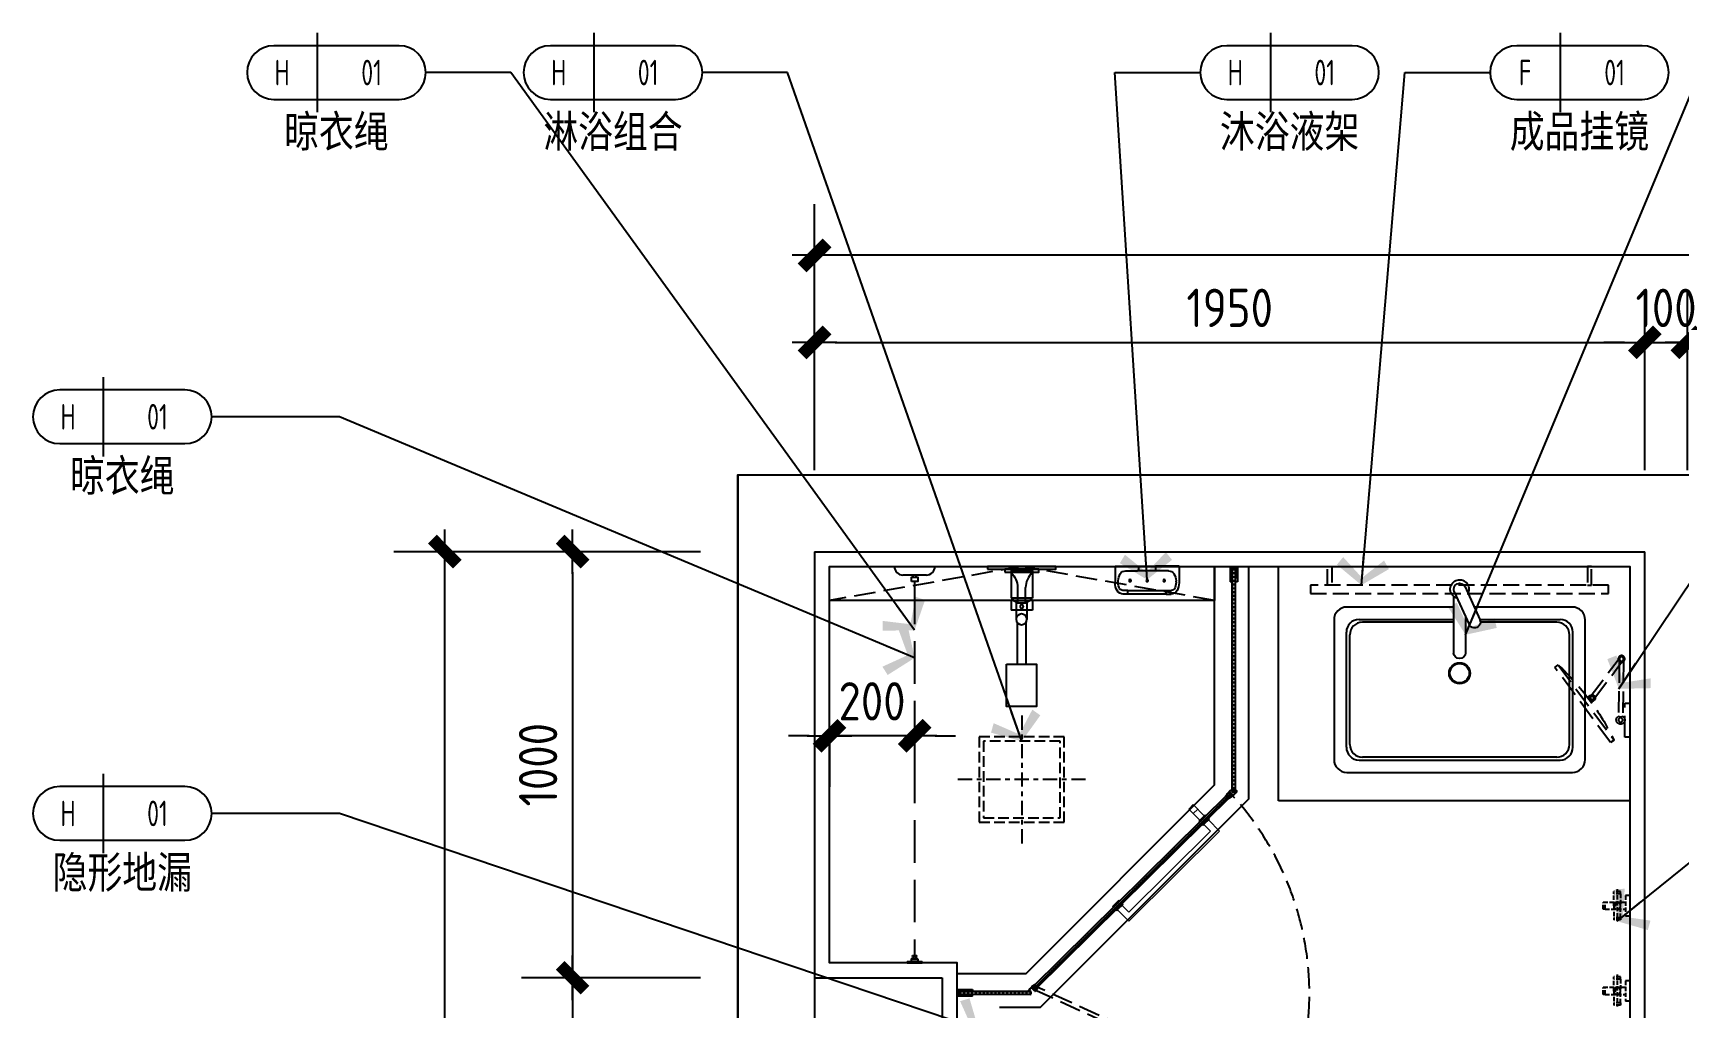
# Model space of a CAD drawing. Extents: x 220391 to 385981, y 332279 to 483868.
# Drawn here: x 233242 to 237106, y 472735 to 475021 of the extents above; entities that cross this region are included whole.
import ezdxf
from ezdxf.enums import TextEntityAlignment as Align

# ---------------------------------------------------------------- set-up
doc = ezdxf.new("R2010")
doc.units = 0
doc.header["$MEASUREMENT"] = 0
for name, pattern in [('60AJ$0$85B$0$95B家具布置$0$DASH', [0.35, 0.25, -0.1]), ('60AJ$0$85B$0$95B家具布置$0$HIDDEN2', [0.1875, 0.125, -0.0625]), ('60AJ$0$DASH', [0.35, 0.25, -0.1]), ('DASH', [0.35, 0.25, -0.1]), ('DOM-虚线', [0.35, 0.25, -0.1]), ('家具平面底图$0$DASH', [0.35, 0.25, -0.1]), ('家具平面底图$0$DOM-虚线', [0.35, 0.25, -0.1]), ('家具平面底图$0$DOM-门开启线', [0.666666, 0.333333, -0.111111, 0.111111, -0.111111])]:
    doc.linetypes.add(name, pattern=pattern)
for name, color, linetype in [('0-索引文字', 50, 'Continuous'), ('60AJ$0$95A家具布置$0$P-10-洁具_厨具-TIME', 1, 'Continuous'), ('95B-标准层-基本线图$0$A_WALL_BRIK_砌块墙_', 4, 'Continuous'), ('95B家具布置$0$P-完成面', 3, 'Continuous'), ('EL-活动家具(0.2)-DOM', 32, 'Continuous'), ('F-洁具-DOM', 1, 'Continuous'), ('墙体', 4, 'Continuous')]:
    doc.layers.add(name, color=color, linetype=linetype)
doc.layers.add('60AJ$0$85B$0$95B家具布置$0$95B家具布置$0$P-10-洁具、厨具-Time', color=1, linetype='Continuous', lineweight=0)
doc.styles.add('DOM-romans.shx', font='dim.shx')
doc.styles.add('st', font='', dxfattribs={"width": 0.7})
doc.styles.get('st').set_extended_font_data('SimSun')
doc.dimstyles.new('DOM_DIM_1 80', dxfattribs={"dimscale": 60, "dimtxt": 1.5, "dimasz": 0.8, "dimexe": 2, "dimexo": 1.5, "dimgap": 0.6, "dimtad": 1, "dimdec": 0, "dimrnd": 5, "dimzin": 12, "dimdsep": 46, "dimtxsty": 'DOM-romans.shx', "dimblk": 'DOM_Dimension_Tick', "dimcen": 0.125, "dimclrd": 44, "dimclre": 44, "dimclrt": 50, "dimadec": 0, "dimazin": 0, "dimtfac": 1, "dimtdec": 0, "dimtix": 1, "dimtmove": 2, "dimatfit": 3, "dimldrblk": 'DOM_Leader_Arrow', "dimfxl": 0, "dimtvp": 1, "dimtolj": 1, "dimtzin": 0, "dimarcsym": 0})

# ---------------------------------------------------------------- blocks, each defined once
blk = doc.blocks.new('60AJ$0$85B$0$95B家具布置$0$95B家具布置$0$A$C2E7C686D')
at = {"layer": '60AJ$0$85B$0$95B家具布置$0$95B家具布置$0$P-10-洁具、厨具-Time', "color": 8}
for p, q in [((0, 42.7), (9.6, 78.4)), ((14.5, 38.8), (0, 42.7)), ((18.4, 53.3), (3.9, 57.2)), ((24, 74.5), (14.5, 38.8))]:
    blk.add_line(p, q, dxfattribs=at)
for points in [[(312.5, 50), (22.8, 127.7), (13.2, 91.9)], [(24, 74.5), (6.7, 79.2), (7.4, 82.1), (10.3, 81.3)], [(27.7, 88.1), (10.3, 92.7), (9.5, 89.8), (12.4, 89)], [(10.3, 81.3), (24.8, 77.4), (27.7, 76.7), (26.9, 73.8), (24, 74.5)], [(12.4, 89), (26.9, 85.2), (29.8, 84.4), (30.6, 87.3), (27.7, 88.1)], [(27.7, 88.1), (33.4, 109.3), (294.2, 39.4), (288.5, 18.2)], [(312.5, 50), (303, 14.3)], [(299.3, 0.8), (281.9, 5.4), (282.7, 8.3), (285.6, 7.5)], [(303, 14.3), (285.6, 19), (284.8, 16.1), (287.7, 15.3)], [(285.6, 7.5), (300.1, 3.7), (303, 2.9), (302.2, 0), (299.3, 0.8)], [(287.7, 15.3), (302.2, 11.4), (305.1, 10.6), (305.9, 13.5), (303, 14.3)]]:
    blk.add_lwpolyline(points, dxfattribs=at)
blk = doc.blocks.new('60AJ$0$A$C4A033CC0')
h = blk.add_hatch()
h.set_pattern_fill('ANSI31', color=8, scale=0.1, style=0)
h.set_pattern_definition([(45, (-120.7083, -140.16728), (-0.2245064, 0.2245064), [])])
h.paths.add_polyline_path([(0.7, 21.5), (0.4, 21.8, -0.198912), (0.3, 21.9, 0.047105), (0.2, 12.2), (1, 12.2), (0.6, 12.6, -0.043439)])
h.paths.add_polyline_path([(8.5, 18), (8.1, 17.7), (10.9, 14.9, -0.214786), (11.4, 13.7, -0.00538), (11.3, 12.6), (11, 12.2), (11.8, 12.2, 0.007378), (11.9, 13.7, 0.212152), (11.3, 15.2)])
h = blk.add_hatch()
h.set_pattern_fill('ANSI31', color=8, scale=0.1, angle=45, style=0)
h.set_pattern_definition([(90, (-120.7083, -140.16728), (-0.3175, 1e-16), [])])
h.paths.add_polyline_path([(2.6, 24, 0.414214), (2.3, 24), (0.4, 22.1, 0.414214), (0.4, 21.8), (6.2, 16, 0.414214), (6.4, 16), (8.5, 18)])
h.paths.add_polyline_path([(8.1, 18), (6.3, 16.3), (0.6, 21.9), (2.4, 23.7)], flags=16)
blk.add_hatch(color=8).paths.add_polyline_path([(6.3, 16.3), (8.1, 18), (2.4, 23.7), (0.6, 21.9)])
h = blk.add_hatch()
h.set_pattern_fill('ANSI31', color=8, scale=0.1, style=0)
h.set_pattern_definition([(135, (107.76733, -196.20303), (0.2245064, 0.2245064), [])])
h.paths.add_polyline_path([(3.1, 4.6, -1), (3.3, 4.4), (2.3, 3.6), (2.1, 3.8)])
h = blk.add_hatch()
h.set_pattern_fill('ANSI31', color=8, scale=0.1, style=0)
h.set_pattern_definition([(45, (-95.8346, -196.20303), (-0.2245064, 0.2245064), [])])
h.paths.add_polyline_path([(8.8, 4.6, 1), (8.6, 4.4), (9.6, 3.6), (9.8, 3.8)])
for p, q in [((0.2, 12.2), (11.8, 12.2)), ((0.6, 12.6), (1, 12.2)), ((1.5, 11), (10.5, 11)), ((1.6, 9.5), (2, 9.5)), ((1.7, 9), (2, 9)), ((2.1, 5.3), (1.9, 5.1)), ((2, 9.5), (2, 9)), ((2.1, 3.8), (3.1, 4.6)), ((2.3, 3.6), (2.1, 3.8)), ((2.3, 3.6), (3.3, 4.4)), ((8.1, 17.7), (10.9, 14.9)), ((8.5, 18), (11.3, 15.2)), ((9.6, 3.6), (8.6, 4.4)), ((9.8, 3.8), (8.8, 4.6)), ((9.6, 3.6), (9.8, 3.8)), ((9.8, 5.3), (10, 5.1)), ((10, 9.5), (10, 9)), ((10, 9.5), (10.3, 9.5)), ((10, 9), (10.3, 9)), ((11.3, 12.6), (11, 12.2)), ((2.4, 0), (2.8, 0)), ((9.2, 0), (9.6, 0))]:
    blk.add_line(p, q)
blk.add_lwpolyline([(0.4, 21.8), (6.2, 16, 0.414214), (6.4, 16), (8.5, 18), (2.6, 24, 0.414214), (2.3, 24), (0.4, 22.1, 0.414214)], format="xyb", close=True)
blk.add_lwpolyline([(0.6, 21.9), (6.3, 16.3), (8.1, 18), (2.4, 23.7)], close=True)
for centre, radius, start, end in [((51.7, 16.3), 51.7, 173.8146, 184.6023), ((142.3, 23.6), 142.5, 184.5926, 189.262), ((51.7, 16.8), 51.2, 174.7723, 184.7215), ((142.3, 23.6), 141.3, 185.1199, 185.7307), ((2.4, 0.8), 0.8, 189.262, 270), ((142.3, 23.6), 141.3, 185.9344, 187.4593), ((142.2, 23.6), 141.5, 187.5321, 188.0592), ((142.3, 23.6), 141.3, 188.1401, 189.5693), ((2.8, 0.1), 0.1, 270, 9.5693), ((3.2, 4.5), 0.15, 310, 130), ((8.7, 4.5), 0.15, 50, 230), ((-130.3, 23.6), 141.3, 350.4307, 351.8599), ((9.2, 0.1), 0.1, 170.4307, 270), ((9.6, 0.8), 0.8, 270, 350.738), ((-130.3, 23.6), 141.3, 352.5407, 354.0656), ((-130.3, 23.6), 141.5, 351.9408, 352.4679), ((-130.3, 23.6), 141.3, 354.2693, 354.8801), ((-130.3, 23.6), 142.5, 350.738, 355.4074), ((9.8, 13.8), 1.6, 356.5114, 45), ((9.9, 13.8), 2, 357.0887, 45), ((-39.7, 16.8), 51.2, 355.2785, 356.5114), ((-39.8, 16.3), 51.7, 355.3977, 357.0887)]:
    blk.add_arc(centre, radius, start, end)
blk = doc.blocks.new('60AJ$0$A$C7BA021B8')
at = {"layer": '60AJ$0$95A家具布置$0$P-10-洁具_厨具-TIME', "linetype": '60AJ$0$DASH', "ltscale": 2, "xscale": -1.133413564875085, "yscale": 1.133413564875085, "zscale": 1.133413564875086, "rotation": 224.9999999999999}
blk.add_blockref('60AJ$0$A$C4A033CC0', (-16.5, 1.2), dxfattribs=at)
blk = doc.blocks.new('60AJ$0$W3')
for p, q in [((-11, -48), (-11, 41)), ((0, 21), (0, 38)), ((0, -17), (0, 17)), ((54, 34), (53, 22)), ((57, 33), (56, 22)), ((0, -38), (0, -21)), ((54, -34), (53, -22)), ((57, -33), (56, -22))]:
    blk.add_line(p, q)
for centre, radius, start, end in [((-95, 45), 2.56, 94.2785, 272.6799), ((24, -1543), 1595, 90.8677, 94.2785), ((-2, -1939), 1984, 90.3658, 92.6799), ((-14, 41), 3.6, 0, 90.3658), ((3, -175), 228, 72.5522, 90.685), ((4, 38), 3.6, 89.7637, 180), ((0, 19), 1.8, 269.9885, 90.0115), ((3, -175), 217, 86.9118, 89.7637), ((16, 41), 1.8, 176.2242, 356.6481), ((3, -175), 217, 76.6348, 85.9604), ((53, 34), 1.44, 357.0823, 76.6348), ((54, 22), 1.14, 177.0823, 351.3569), ((59, 33), 1.44, 74.9372, 171.3569), ((3, -175), 217, 73.899, 74.9372), ((69, 35), 6.63, 202.2816, 72.5522), ((-7, -48), 3.6, 180, 267.4615), ((3, 175), 228, 267.4615, 287.4478), ((0, -19), 1.8, 269.9975, 90), ((4, -38), 3.6, 180, 270.2363), ((3, 175), 217, 270.2363, 273.0882), ((16, -41), 1.8, 3.3519, 183.7758), ((3, 175), 217, 274.0396, 283.3652), ((54, -22), 1.14, 8.6431, 182.9177), ((53, -34), 1.44, 283.3652, 2.9177), ((59, -33), 1.44, 188.6431, 285.0628), ((3, 175), 217, 285.0628, 286.101), ((69, -35), 6.63, 287.4478, 157.7184)]:
    blk.add_arc(centre, radius, start, end)
blk = doc.blocks.new('60AJ$0$A$C689812E3')
at = {"layer": '60AJ$0$95A家具布置$0$P-10-洁具_厨具-TIME', "linetype": '60AJ$0$DASH', "ltscale": 2, "xscale": 0.125000000001819, "yscale": 0.125000000001819, "zscale": 0.125000000001819, "rotation": 315}
blk.add_blockref('60AJ$0$W3', (-6.7, 0.5), dxfattribs=at)
blk = doc.blocks.new('A$C41151D73')
at = {"color": 8}
for p, q in [((397.7, 932.4), (397.7, 968.4)), ((397.7, 968.4), (413.7, 968.4)), ((399.7, 942.4), (399.7, 966.4)), ((401.7, 965.4), (402.7, 966.4)), ((408.7, 966.4), (402.7, 966.4)), ((408.7, 966.4), (409.7, 965.4)), ((411.7, 966.4), (411.7, 942.4)), ((413.7, 968.4), (413.7, 932.4)), ((397.7, 932.4), (401.7, 932.4)), ((401.7, 942.4), (399.7, 942.4)), ((399.7, 934.4), (399.7, 934.4)), ((409.7, 942.4), (411.7, 942.4)), ((413.7, 932.4), (409.7, 932.4)), ((1369.9, 326.3), (1405.9, 326.3)), ((1369.9, 326.3), (1369.9, 322.3)), ((1369.9, 310.3), (1369.9, 314.3)), ((1405.9, 310.3), (1369.9, 310.3)), ((1371.9, 324.3), (1371.9, 324.3)), ((1379.9, 324.3), (1403.9, 324.3)), ((1379.9, 322.3), (1379.9, 324.3)), ((1379.9, 314.3), (1379.9, 312.3)), ((1403.9, 312.3), (1379.9, 312.3)), ((1405.9, 326.3), (1405.9, 310.3))]:
    blk.add_line(p, q, dxfattribs=at)
at = {"color": 8, "ltscale": 1000}
for p, q in [((399.7, 966.4), (411.7, 966.4)), ((1403.9, 324.3), (1403.9, 312.3))]:
    blk.add_line(p, q, dxfattribs=at)
at = {"color": 1, "linetype": '60AJ$0$85B$0$95B家具布置$0$DASH', "ltscale": 0.25}
for p, q in [((405.7, 968.4), (405.7, 795.6)), ((872.6, 325.7), (415.9, 788.1)), ((881.2, 318.3), (1405.9, 318.3))]:
    blk.add_line(p, q, dxfattribs=at)
at = {"color": 1}
for p, q in [((401.7, 796.6), (401.7, 965.4)), ((409.7, 965.4), (409.7, 796.6)), ((401.7, 796.6), (402.7, 795.6)), ((408.7, 795.6), (402.7, 795.6)), ((408.7, 795.6), (409.7, 796.6)), ((872.5, 325.8), (415.9, 788.1)), ((881.2, 321.3), (882.2, 322.3)), ((881.2, 321.3), (881.2, 315.3)), ((881.2, 315.3), (882.2, 314.3)), ((882.2, 322.3), (1402.9, 322.3)), ((882.2, 314.3), (1402.9, 314.3))]:
    blk.add_line(p, q, dxfattribs=at)
at = {"color": 8, "linetype": '60AJ$0$85B$0$95B家具布置$0$HIDDEN2'}
for p, q in [((1402.9, 322.3), (1403.9, 321.3)), ((1403.9, 315.3), (1402.9, 314.3)), ((1403.9, 315.3), (1403.9, 321.3))]:
    blk.add_line(p, q, dxfattribs=at)
at = {"color": 8, "linetype": 'DASH', "ltscale": 200}
blk.add_lwpolyline([(420.8, 787), (415.5, 789.9), (414.2, 789.4), (142, 193.3), (142.4, 191.9), (147.7, 189.1), (149.1, 189.5), (421.3, 785.7)], close=True, dxfattribs=at)
at = {"color": 1}
blk.add_lwpolyline([(413.9, 785.9), (418, 790.3), (419.4, 790.4), (874.6, 329.5), (874.7, 328.1), (870.6, 323.7), (869.2, 323.6), (414, 784.5)], close=True, dxfattribs=at)
at = {"color": 8, "linetype": 'DASH', "ltscale": 200}
blk.add_arc((402.6, 831.3), 690.3, 247.8549, 312.9117, dxfattribs=at)
at = {"color": 1}
for name, p in [('60AJ$0$A$C689812E3', (421.3, 788.5)), ('60AJ$0$A$C7BA021B8', (875.5, 328.3))]:
    blk.add_blockref(name, p, dxfattribs=at)
at = {"color": 1, "rotation": 149.6460364029913}
blk.add_blockref('60AJ$0$85B$0$95B家具布置$0$95B家具布置$0$A$C2E7C686D', (869, 450.7), dxfattribs=at)
blk = doc.blocks.new('家具平面底图$0$A$C3001446E')
at = {"color": 8, "linetype": '家具平面底图$0$DOM-门开启线', "ltscale": 100}
for p, q in [((-500, 150), (-500, -150)), ((-350, 0), (-650, 0))]:
    blk.add_line(p, q, dxfattribs=at)
at = {"color": 250}
for p, q in [((-131.9, 9.6), (-229.4, 9.6)), ((-85.6, 12.4), (-124.2, 12.4)), ((-85.6, -13.1), (-85.6, 12.4)), ((-85.6, -9.7), (-85.6, 9)), ((-85.6, 9), (-49.5, 9)), ((-131.9, -10.4), (-229.4, -10.4)), ((-85.6, -13.1), (-124.2, -13.1)), ((0, -25), (-5.9, -25))]:
    blk.add_line(p, q, dxfattribs=at)
for p, q in [((-102.2, 25, 0), (-102.2, -25, 0)), ((-77.2, 25, 0), (-102.2, 25, 0)), ((-74.7, 20.8, 0), (-79.9, 20.8, 0)), ((-77.2, 25, 0), (-77.2, 20.8, 0)), ((-13, 25, 0), (-74.7, 25, 0)), ((-77.2, -25, 0), (-102.2, -25, 0)), ((-74.7, -20.8, 0), (-79.9, -20.8, 0)), ((-77.2, -20.8, 0), (-77.2, -25, 0)), ((-13, -25, 0), (-74.7, -25, 0))]:
    blk.add_line(p, q)
at = {"color": 8}
blk.add_line((-74.7, 25, 0), (-74.7, -25, 0), dxfattribs=at)
at = {"linetype": '家具平面底图$0$DOM-虚线', "ltscale": 100}
blk.add_lwpolyline([(-600, -100), (-600, 100), (-400, 100), (-400, -100)], close=True, dxfattribs=at)
at = {"color": 8, "linetype": '家具平面底图$0$DOM-虚线', "ltscale": 100}
blk.add_lwpolyline([(-590, -90), (-590, 90), (-410, 90), (-410, -90)], close=True, dxfattribs=at)
for points in [[(-6.5, -80), (-6.5, 80), (0, 80), (0, -80)], [(-13, -40), (-13, 40), (-6.5, 40), (-6.5, -40)]]:
    blk.add_lwpolyline(points, close=True)
at = {"color": 250}
for points in [[(-229.4, -35.4), (-229.4, 34.6), (-328.7, 34.6), (-328.7, -35.4)], [(0, -25), (-9.8, -25), (-9.8, 25), (0, 25)]]:
    blk.add_lwpolyline(points, close=True, dxfattribs=at)
for points in [[(-9.8, 25), (-14.6, 25, -0.211273), (-49.5, 9, -0.201002)], [(-9.8, -25), (-14.6, -25, 0.210081), (-49.1, -9.7), (-85.6, -9.7)]]:
    blk.add_lwpolyline(points, format="xyb", dxfattribs=at)
blk.add_circle((-124, -0.4), 12.7, dxfattribs=at)
at = {"color": 8}
blk.add_circle((-93.8, 0), 4.17, dxfattribs=at)
blk.add_arc((-43.8, 0, 0), 41.7, 143.1301, 216.8699, dxfattribs=at)
blk = doc.blocks.new('A$C8fb8f0d9')
at = {"layer": 'F-洁具-DOM', "color": 8, "linetype": 'DOM-虚线', "ltscale": 150}
blk.add_line((-300, 0), (300, 0), dxfattribs=at)
for points in [[(-310, 0), (-300, 0), (-300, -43.5), (-310, -43.5)], [(310, 0), (300, 0), (300, -43.5), (310, -43.5)], [(-350, -43.5), (-350, -63.5), (350, -63.5), (350, -43.5)]]:
    blk.add_lwpolyline(points, close=True, dxfattribs=at)
blk = doc.blocks.new('DOM_Dimension_Tick')
at = {"color": 0, "linetype": 'ByBlock'}
for p, q in [((-1.091, 0), (0, 0)), ((0, 0), (1.091, 0))]:
    blk.add_line(p, q, dxfattribs=at)
at = {"color": 0, "linetype": 'Continuous', "const_width": 0.608}
blk.add_lwpolyline([(-0.61, -0.61), (0.61, 0.61)], dxfattribs=at)
blk = doc.blocks.new('*D575')
at = {"color": 44, "lineweight": -2, "transparency": 16777216}
for p, q in [((235078.1, 473995.1), (235078.1, 474415.1)), ((237028.1, 473995.1), (237028.1, 474415.1)), ((235126.1, 474295.1), (236980.1, 474295.1))]:
    blk.add_line(p, q, dxfattribs=at)
at = {"layer": 'Defpoints', "color": 0, "transparency": 16777216}
for p in [(237028.1, 474295.1), (235078.1, 473803.9), (237028.1, 473803.9)]:
    blk.add_point(p, dxfattribs=at)
at = {"color": 44, "lineweight": -2, "transparency": 16777216, "xscale": 48, "yscale": 48, "zscale": 48, "rotation": 180}
blk.add_blockref('DOM_Dimension_Tick', (235078.1, 474295.1), dxfattribs=at)
at = {"color": 44, "lineweight": -2, "transparency": 16777216, "xscale": 48, "yscale": 48, "zscale": 48}
blk.add_blockref('DOM_Dimension_Tick', (237028.1, 474295.1), dxfattribs=at)
at = {"color": 50, "transparency": 16777216, "insert": (236053.1, 474376.1), "char_height": 90, "attachment_point": 5, "style": 'DOM-romans.shx'}
blk.add_mtext('\\A1;1950', dxfattribs=at)
blk = doc.blocks.new('DOM_Leader_Arrow')
at = {"color": 0, "linetype": 'ByBlock'}
blk.add_line((0, 0), (-1.5, 0), dxfattribs=at)
for points in [[(-1.288, 1.003), (-0.895, 1.278), (-0.36, 0), (0, 0)], [(-1.288, -1.003), (-0.895, -1.278), (-0.36, 0), (0, 0)]]:
    blk.add_solid(points, dxfattribs=at)
blk = doc.blocks.new('*D577')
at = {"color": 44, "lineweight": -2, "transparency": 16777216}
for p, q in [((237028.1, 473995.1), (237028.1, 474415.1)), ((237128, 473995.1), (237128, 474415.1)), ((236980.1, 474295.1), (236932.1, 474295.1)), ((237028.1, 474295.1), (237128, 474295.1)), ((237176, 474295.1), (237224, 474295.1))]:
    blk.add_line(p, q, dxfattribs=at)
at = {"layer": 'Defpoints', "color": 0, "transparency": 16777216}
for p in [(237128, 474295.1), (237028.1, 473803.9), (237128, 473803.9)]:
    blk.add_point(p, dxfattribs=at)
at = {"color": 44, "lineweight": -2, "transparency": 16777216, "xscale": 48, "yscale": 48, "zscale": 48}
blk.add_blockref('DOM_Dimension_Tick', (237028.1, 474295.1), dxfattribs=at)
at = {"color": 44, "lineweight": -2, "transparency": 16777216, "xscale": 48, "yscale": 48, "zscale": 48, "rotation": 180}
blk.add_blockref('DOM_Dimension_Tick', (237128, 474295.1), dxfattribs=at)
at = {"color": 50, "transparency": 16777216, "insert": (237078, 474376.1), "char_height": 90, "attachment_point": 5, "style": 'DOM-romans.shx'}
blk.add_mtext('\\A1;100', dxfattribs=at)
blk = doc.blocks.new('*D578')
at = {"color": 44, "lineweight": -2, "transparency": 16777216}
for p, q in [((237128, 473995.1), (237128, 474415.1)), ((237575.8, 473995.1), (237575.8, 474415.1)), ((237176, 474295.1), (237527.8, 474295.1))]:
    blk.add_line(p, q, dxfattribs=at)
at = {"layer": 'Defpoints', "color": 0, "transparency": 16777216}
for p in [(237575.8, 474295.1), (237128, 473803.9), (237575.8, 473753.8)]:
    blk.add_point(p, dxfattribs=at)
at = {"color": 44, "lineweight": -2, "transparency": 16777216, "xscale": 48, "yscale": 48, "zscale": 48, "rotation": 180}
blk.add_blockref('DOM_Dimension_Tick', (237128, 474295.1), dxfattribs=at)
at = {"color": 44, "lineweight": -2, "transparency": 16777216, "xscale": 48, "yscale": 48, "zscale": 48}
blk.add_blockref('DOM_Dimension_Tick', (237575.8, 474295.1), dxfattribs=at)
at = {"color": 50, "transparency": 16777216, "insert": (237351.9, 474376.1), "char_height": 90, "attachment_point": 5, "style": 'DOM-romans.shx'}
blk.add_mtext('\\A1;450', dxfattribs=at)
blk = doc.blocks.new('*D584')
at = {"color": 44, "lineweight": -2, "transparency": 16777216}
for p, q in [((235078.1, 474210.4), (235078.1, 474619.4)), ((241376.5, 474210.4), (241376.5, 474619.4)), ((241328.5, 474499.4), (235126.1, 474499.4))]:
    blk.add_line(p, q, dxfattribs=at)
at = {"layer": 'Defpoints', "color": 0, "transparency": 16777216}
for p in [(235078.1, 474499.4), (235078.1, 474120.4), (241376.5, 474120.4)]:
    blk.add_point(p, dxfattribs=at)
at = {"color": 44, "lineweight": -2, "transparency": 16777216, "xscale": 48, "yscale": 48, "zscale": 48, "rotation": 180}
blk.add_blockref('DOM_Dimension_Tick', (235078.1, 474499.4), dxfattribs=at)
at = {"color": 44, "lineweight": -2, "transparency": 16777216, "xscale": 48, "yscale": 48, "zscale": 48}
blk.add_blockref('DOM_Dimension_Tick', (241376.5, 474499.4), dxfattribs=at)
at = {"color": 50, "transparency": 16777216, "insert": (238227.3, 474580.4), "char_height": 90, "attachment_point": 5, "style": 'DOM-romans.shx'}
blk.add_mtext('\\A1;6300', dxfattribs=at)
blk = doc.blocks.new('*D585')
at = {"color": 44, "lineweight": -2, "transparency": 16777216}
for p, q in [((234809.8, 473803.9), (234389.8, 473803.9)), ((234509.8, 473755.9), (234509.8, 472851.9)), ((234809.8, 472803.9), (234389.8, 472803.9))]:
    blk.add_line(p, q, dxfattribs=at)
at = {"layer": 'Defpoints', "color": 0, "transparency": 16777216}
for p in [(235078.1, 473803.9), (234509.8, 472803.9), (235078.1, 472803.9)]:
    blk.add_point(p, dxfattribs=at)
at = {"color": 44, "lineweight": -2, "transparency": 16777216, "xscale": 48, "yscale": 48, "zscale": 48}
for p, rotation in [((234509.8, 473803.9), 90), ((234509.8, 472803.9), 270)]:
    blk.add_blockref('DOM_Dimension_Tick', p, dxfattribs=dict(at, rotation=rotation))
at = {"color": 50, "transparency": 16777216, "insert": (234428.8, 473303.9), "char_height": 90, "attachment_point": 5, "rotation": 90, "style": 'DOM-romans.shx'}
blk.add_mtext('\\A1;1000', dxfattribs=at)
blk = doc.blocks.new('*D586')
at = {"color": 44, "lineweight": -2, "transparency": 16777216}
for p, q in [((234809.8, 472803.9), (234389.8, 472803.9)), ((234509.8, 472755.9), (234509.8, 471901.9)), ((234809.8, 471853.9), (234389.8, 471853.9))]:
    blk.add_line(p, q, dxfattribs=at)
at = {"layer": 'Defpoints', "color": 0, "transparency": 16777216}
for p in [(235078.1, 472803.9), (234509.8, 471853.9), (235378.1, 471853.9)]:
    blk.add_point(p, dxfattribs=at)
at = {"color": 44, "lineweight": -2, "transparency": 16777216, "xscale": 48, "yscale": 48, "zscale": 48}
for p, rotation in [((234509.8, 472803.9), 90), ((234509.8, 471853.9), 270)]:
    blk.add_blockref('DOM_Dimension_Tick', p, dxfattribs=dict(at, rotation=rotation))
at = {"color": 50, "transparency": 16777216, "insert": (234428.8, 472328.9), "char_height": 90, "attachment_point": 5, "rotation": 90, "style": 'DOM-romans.shx'}
blk.add_mtext('\\A1;950', dxfattribs=at)
blk = doc.blocks.new('*D589')
at = {"color": 44, "lineweight": -2, "transparency": 16777216}
for p, q in [((234509.8, 473803.9), (234089.8, 473803.9)), ((234209.8, 470601.9), (234209.8, 473755.9)), ((234509.8, 470553.9), (234089.8, 470553.9))]:
    blk.add_line(p, q, dxfattribs=at)
at = {"layer": 'Defpoints', "color": 0, "transparency": 16777216}
for p in [(234209.8, 473803.9), (235078.1, 473803.9), (235078.1, 470553.9)]:
    blk.add_point(p, dxfattribs=at)
at = {"color": 44, "lineweight": -2, "transparency": 16777216, "xscale": 48, "yscale": 48, "zscale": 48}
for p, rotation in [((234209.8, 473803.9), 90), ((234209.8, 470553.9), 270)]:
    blk.add_blockref('DOM_Dimension_Tick', p, dxfattribs=dict(at, rotation=rotation))
at = {"color": 50, "transparency": 16777216, "insert": (234128.8, 472178.9), "char_height": 90, "attachment_point": 5, "rotation": 90, "style": 'DOM-romans.shx'}
blk.add_mtext('\\A1;3250', dxfattribs=at)
blk = doc.blocks.new('家具平面底图$0$A$C271434D2')
for p, q in [((75, 0), (-75, 0)), ((-75, 0), (-20, 0)), ((-75, 0), (-75, -38.8)), ((75, 0), (20, 0)), ((75, 0), (75, -38.8)), ((-45.1, -65), (-56.6, -65)), ((-45.1, -65), (45.1, -65)), ((45.1, -65), (56.6, -65))]:
    blk.add_line(p, q)
at = {"color": 8}
for p, q in [((-50.1, -10.4), (-22.9, -10.4)), ((-22.9, -10.4), (22.9, -10.4)), ((-20, 0), (-20, -7.5)), ((20, 0), (20, -7.5)), ((50.1, -10.4), (22.9, -10.4)), ((-45.1, -56.7), (-56.7, -56.7)), ((-45.1, -65), (-45.1, -56.7)), ((45.1, -56.7), (-45.1, -56.7)), ((45.1, -65), (45.1, -56.7)), ((45.1, -56.7), (56.7, -56.7))]:
    blk.add_line(p, q, dxfattribs=at)
for centre in [(-40, -33.5), (0, -33.5), (40, -33.5)]:
    blk.add_circle(centre, 2.5, dxfattribs=at)
for centre, radius, start, end in [((-22.3, -36.6), 45.6, 176.4902, 196.8871), ((-35.7, -34.3), 32.2, 148.4973, 179.159), ((-49.6, -27), 16.6, 91.8932, 144.9415), ((-22.9, -7.5), 2.95, 270, 0), ((22.9, -7.5), 2.95, 180, 270), ((49.6, -27), 16.6, 35.0585, 88.1068), ((35.7, -34.3), 32.2, 0.841, 31.5027), ((22.3, -36.6), 45.6, 343.1129, 3.5098), ((-56.5, -46.7), 9.98, 198.5079, 269.357), ((56.5, -46.7), 9.98, 270.643, 341.4921)]:
    blk.add_arc(centre, radius, start, end, dxfattribs=at)
for centre, radius, start, end in [((-40.3, -39.7), 34.7, 178.5178, 209.9151), ((-56.2, -48.5), 16.5, 211.2187, 271.3515), ((56.2, -48.5), 16.5, 268.6485, 328.7813), ((40.3, -39.7), 34.7, 330.0849, 1.4822)]:
    blk.add_arc(centre, radius, start, end)
blk = doc.blocks.new('A$Cfe736607')
at = {"color": 8, "ltscale": 0.5}
for p, q in [((-12.9, 5.4), (-47.6, -71.3)), ((12.6, -6.1), (-22.1, -82.8)), ((14, -17), (14, -149.1)), ((-14, -64.9), (-14, -149.1))]:
    blk.add_line(p, q, dxfattribs=at)
for centre, radius, start, end in [((0, 0), 22, 285.1898, 206.1474), ((-0.2, -0.3), 14, 335.6686, 155.6686), ((-34.8, -77), 14, 155.6686, 335.6686), ((0, -149.1), 14, 180, 0)]:
    blk.add_arc(centre, radius, start, end, dxfattribs=at)
blk = doc.blocks.new('ehrhrhhhh')
at = {"color": 8}
for p, q in [((227758.9, 472322), (227980.9, 472322)), ((227980.9, 472315.5), (227766.9, 472315.5)), ((228042.4, 472322), (228230.9, 472322)), ((228222.9, 472315.5), (228043.7, 472315.5)), ((227728.9, 472022), (227728.9, 472292)), ((227736.9, 472028.5), (227736.9, 472285.5)), ((228252.9, 472028.5), (228252.9, 472285.5)), ((228260.9, 472022), (228260.9, 472292)), ((228260.9, 472022), (228260.9, 472249.5)), ((227758.9, 471992), (228230.9, 471992)), ((228222.9, 471998.5), (227766.9, 471998.5))]:
    blk.add_line(p, q, dxfattribs=at)
at = {"color": 1}
blk.add_lwpolyline([(227569.9, 471895.9), (227569.9, 472445.9), (228394.9, 472445.9), (228394.9, 471895.9)], close=True, dxfattribs=at)
blk.add_lwpolyline([(227980.9, 472351), (227729.9, 472351, 0.414214), (227699.9, 472321), (227699.9, 471993, 0.414214), (227729.9, 471963), (228259.9, 471963, 0.414214), (228289.9, 471993), (228289.9, 472321, 0.414214), (228259.9, 472351), (228029.3, 472351)], format="xyb", dxfattribs=at)
at = {"color": 8}
for radius in [24.7, 22.7]:
    blk.add_circle((227994.9, 472195.7), radius, dxfattribs=at)
for centre, start, end in [((227758.9, 472292), 90, 180), ((227766.9, 472285.5), 90, 180), ((228222.9, 472285.5), 0, 90), ((228230.9, 472292), 0, 90), ((227758.9, 472022), 180, 270), ((227766.9, 472028.5), 180, 270), ((228222.9, 472028.5), 270, 0), ((228230.9, 472022), 270, 0)]:
    blk.add_arc(centre, 30, start, end, dxfattribs=at)
at = {"color": 4, "xscale": -1}
blk.add_blockref('A$Cfe736607', (227994.9, 472393), dxfattribs=at)
blk = doc.blocks.new('家具平面底图$0$A$C358C41F5')
at = {"color": 8, "linetype": '家具平面底图$0$DASH', "ltscale": 200}
for p, q in [((-24.9, -138), (-26.8, -9.4)), ((-14.9, -137.6), (-16.8, -9.3)), ((-99.4, -53.7), (-93.4, -58.2)), ((-93, -55.2), (-27.3, -142.1)), ((-90.5, -41.6), (-84.4, -46.1)), ((-85, -49.2), (-19.5, -136))]:
    blk.add_line(p, q, dxfattribs=at)
for points in [[(-168.6, -129.9), (-37.3, 46.5), (-45.3, 52.5), (-176.6, -124)], [(-12, -40), (0, -40), (0, 40), (-12, 40)]]:
    blk.add_lwpolyline(points, close=True, dxfattribs=at)
for centre, radius in [((-22, -0.7), 5), ((-89, -52.2), 4), ((-19.7, -143.8), 7.85), ((-19.7, -143.8), 5)]:
    blk.add_circle(centre, radius, dxfattribs=at)
for centre, radius, start, end in [((-579.8, 312.6), 604.1, 312.896, 333.7833), ((-22, -0.7), 10, 300.8723, 240.8723), ((-21.8, -13.6), 6.6, 41.6275, 140.117), ((-89, -52.2), 5, 37.0519, 217.0519), ((-88.9, -52.1), 7.5, 233.3397, 53.3397)]:
    blk.add_arc(centre, radius, start, end, dxfattribs=at)
blk = doc.blocks.new('*D596')
at = {"color": 44, "lineweight": -2, "transparency": 16777216}
for p, q in [((235065.1, 473371.7), (235017.1, 473371.7)), ((235113.1, 473371.7), (235113.1, 473251.7)), ((235313.1, 473371.7), (235113.1, 473371.7)), ((235313.1, 473371.7), (235313.1, 473251.7)), ((235361.1, 473371.7), (235409.1, 473371.7))]:
    blk.add_line(p, q, dxfattribs=at)
at = {"layer": 'Defpoints', "color": 0, "transparency": 16777216}
for p in [(235113.1, 473447.3), (235313.1, 473447.3), (235113.1, 473371.7)]:
    blk.add_point(p, dxfattribs=at)
at = {"color": 44, "lineweight": -2, "transparency": 16777216, "xscale": 48, "yscale": 48, "zscale": 48}
blk.add_blockref('DOM_Dimension_Tick', (235113.1, 473371.7), dxfattribs=at)
at = {"color": 44, "lineweight": -2, "transparency": 16777216, "xscale": 48, "yscale": 48, "zscale": 48, "rotation": 180}
blk.add_blockref('DOM_Dimension_Tick', (235313.1, 473371.7), dxfattribs=at)
at = {"color": 50, "transparency": 16777216, "insert": (235213.1, 473452.7), "char_height": 90, "attachment_point": 5, "style": 'DOM-romans.shx'}
blk.add_mtext('\\A1;200', dxfattribs=at)
blk = doc.blocks.new('A$C0550754B')
at = {"layer": 'F-洁具-DOM'}
for p, q in [((0, 0), (-35, 0)), ((-22.5, 11.7), (-22.5, 14.3)), ((-12.5, 14.3), (-22.5, 14.3)), ((-22.5, 11.7), (-20.8, 11.7)), ((-22.5, 6.3), (-22.5, 9)), ((-22.5, 9), (-20.8, 9)), ((-21, 0), (-21, 0)), ((-12.5, 11.7), (-14.2, 11.7)), ((-12.5, 9), (-14.2, 9)), ((-14, 0), (-14, 0)), ((-12.5, 11.7), (-12.5, 14.3)), ((-12.5, 6.3), (-12.5, 9))]:
    blk.add_line(p, q, dxfattribs=at)
blk.add_lwpolyline([(0, 0), (0, -3), (-35, -3), (-35, 0)], dxfattribs=at)
blk.add_lwpolyline([(-25, 6.3), (-25, 0), (-10, 0), (-10, 6.3)], close=True, dxfattribs=at)
for centre, start, end in [((-20.8, 10.3), 270, 90), ((-14.2, 10.3), 90, 270)]:
    blk.add_arc(centre, 1.33, start, end, dxfattribs=at)
blk = doc.blocks.new('hrehrhhhh')
at = {"color": 1}
blk.add_line((236602.6, 472369.7), (236697.6, 472369.7), dxfattribs=at)
at = {"layer": 'F-洁具-DOM'}
for p, q in [((236677.6, 472349.8), (236622.6, 472349.8)), ((236646.6, 472344.8), (236646.6, 472349.8)), ((236653.6, 472344.8), (236653.6, 472349.8))]:
    blk.add_line(p, q, dxfattribs=at)
at = {"layer": 'F-洁具-DOM', "color": 8, "linetype": 'DASH', "ltscale": 400}
blk.add_line((236650.1, 472334.8), (236650.1, 471457.3), dxfattribs=at)
at = {"layer": 'F-洁具-DOM'}
blk.add_lwpolyline([(236642.6, 472334.8), (236642.6, 472344.8), (236657.6, 472344.8), (236657.6, 472334.8)], close=True, dxfattribs=at)
for centre, start, end in [((236622.6, 472369.8), 180, 270), ((236677.6, 472369.8), 270, 0)]:
    blk.add_arc(centre, 20, start, end, dxfattribs=at)
at = {"layer": 'F-洁具-DOM', "xscale": -1}
blk.add_blockref('A$C0550754B', (236632.6, 471442.9), dxfattribs=at)
blk = doc.blocks.new('DOM-立面家具标注符号-002')
blk.add_line((0, 3.1), (0, -3.1))
at = {"color": 150}
blk.add_lwpolyline([(-3.4, 2.1, 1), (-3.4, -2.1), (6.4, -2.1, 1), (6.4, 2.1)], format="xyb", close=True, dxfattribs=at)
at = {"style": 'st', "width": 0.8, "flags": 4}
blk.add_attdef('ITEM6', text='', height=2.5, dxfattribs=at).set_placement((-6, 0), align=Align.MIDDLE_RIGHT)
at = {"style": 'DOM-romans.shx', "width": 0.8}
for tag, flags, p in [('NUM1', 12, (-2.75, 0)), ('NUM2', 4, (4.25, 0)), ('NUM4', 4, (1.5, -4.6)), ('NUM5', 4, (1.5, -7.6))]:
    blk.add_attdef(tag, text='', height=2, dxfattribs=dict(at, flags=flags)).set_placement(p, align=Align.MIDDLE)
at = {"style": 'st', "width": 0.8, "flags": 4}
blk.add_attdef('NUM3', text='', height=2.5, dxfattribs=at).set_placement((9, 0), align=Align.MIDDLE_LEFT)
blk.add_attdef('NUM7', text='', height=2.5, dxfattribs=at).set_placement((1.5, -10.85), align=Align.MIDDLE_CENTER)
blk = doc.blocks.new('A$Cd317c2f2')
at = {"layer": '0-索引文字'}
ref = blk.add_blockref('DOM-立面家具标注符号-002', (165, 0), dxfattribs=dict(at, xscale=30, yscale=30, zscale=30))
ref.add_attrib('NUM1', 'H', dxfattribs={"layer": '0', "height": 60, "style": 'DOM-romans.shx', "width": 0.8}).set_placement((82.5, 0), align=Align.MIDDLE)
ref.add_attrib('NUM2', '01', dxfattribs={"layer": '0', "height": 60, "style": 'DOM-romans.shx', "width": 0.8}).set_placement((292.5, 0), align=Align.MIDDLE)
ref.add_attrib('NUM7', '晾衣绳', dxfattribs={"layer": '0', "height": 75, "style": 'st', "width": 0.8}).set_placement((210, -138), align=Align.MIDDLE_CENTER)
blk = doc.blocks.new('A$C4AE310F5')
at = {"layer": 'EL-活动家具(0.2)-DOM', "linetype": 'DOM-虚线', "ltscale": 40}
for p, q in [((0, 0), (10, 0)), ((0, -48), (0, 0)), ((10, -48), (10, 0)), ((58, -16), (10, -16)), ((10, -32), (58, -32)), ((35, -32), (35, -16)), ((58, -16), (58, -32)), ((58, -16), (63.2, -16)), ((58, -32), (63.2, -32)), ((63.2, -16), (63.2, -32)), ((0, -48), (10, -48))]:
    blk.add_line(p, q, dxfattribs=at)
at = {"layer": 'EL-活动家具(0.2)-DOM', "color": 8, "linetype": 'DOM-虚线', "ltscale": 40}
for p, q in [((22, 9.2), (38, 9.2)), ((22, 4), (22, 9.2)), ((22, 4), (38, 4)), ((22, 4), (22, -24)), ((30, -35), (30, 12.2)), ((38, 4), (38, 9.2)), ((38, -24), (38, 4)), ((22, -52), (22, -24)), ((30, -62.8), (30, -13)), ((38, -24), (38, -52)), ((22, -52), (38, -52)), ((22, -52), (22, -57.2)), ((22, -57.2), (38, -57.2)), ((38, -52), (38, -57.2))]:
    blk.add_line(p, q, dxfattribs=at)
for start, end in [(360, 180), (180, 0)]:
    blk.add_arc((30, -24), 8, start, end, dxfattribs=at)
blk = doc.blocks.new('A$C6157a455')
at = {"layer": 'F-洁具-DOM', "rotation": 180}
for p in [(0, 176), (0, -24)]:
    blk.add_blockref('A$C4AE310F5', p, dxfattribs=at)

msp = doc.modelspace()

# ---------------------------------------------------------------- linework, layer by layer
at = {"color": 1}
msp.add_lwpolyline([(236017.6, 473769.4), (236017.6, 473689.4), (235113.1, 473689.4), (235113.1, 473768.9)], close=True, dxfattribs=at)
at = {"color": 8}
msp.add_lwpolyline([(235413.1, 472733.6), (235413.1, 472813.6), (235575.1, 472813.9), (236017.6, 473256.4), (236017.6, 473768.9), (236097.6, 473768.9), (236097.6, 473223.2), (235608.2, 472733.9), (235512.7, 472733.9)], dxfattribs=at)
at = {"layer": '95B-标准层-基本线图$0$A_WALL_BRIK_砌块墙_'}
for p, q in [((235078.1, 473803.9), (237028.1, 473803.9)), ((235078.1, 473803.9), (235278.1, 473803.9)), ((235078.1, 473803.9), (235078.1, 471853.9)), ((237028.1, 471853.9), (237028.1, 473803.9)), ((235078.1, 472803.9), (235378.1, 472803.9)), ((235378.1, 472803.9), (235378.1, 471853.9))]:
    msp.add_line(p, q, dxfattribs=at)
at = {"layer": '95B家具布置$0$P-完成面', "ltscale": 1000}
msp.add_lwpolyline([(236178.1, 471888.9), (235413.1, 471888.9), (235413.1, 472838.9), (235113.1, 472838.9), (235113.1, 473768.9), (236993.1, 473768.9), (236993.1, 471888.9)], dxfattribs=at)
at = {"layer": 'F-洁具-DOM', "color": 8, "linetype": 'DASH', "ltscale": 200}
msp.add_lwpolyline([(236017.6, 473689.4), (235565, 473769.2), (235113.1, 473689.4)], dxfattribs=at)
at = {"layer": '墙体'}
for p, q in [((234898.2, 473983.9), (234898.2, 471513.9)), ((235078.1, 472963.8), (235078.1, 471513.9))]:
    msp.add_line(p, q, dxfattribs=at)
msp.add_lwpolyline([(234898.1, 471513.9), (234898.1, 473983.9), (241556.5, 473983.9)], dxfattribs=at)

# ---------------------------------------------------------------- block references
at = {"color": 4}
for name, p in [('A$Cd317c2f2', (233745.1, 474928.4)), ('A$Cd317c2f2', (233242.2, 474120.5)), ('hrehrhhhh', (-1337, 1399.2)), ('ehrhrhhhh', (8598.2, 1322.9)), ('A$C8fb8f0d9', (236593.1, 473769.1)), ('A$C6157a455', (236993.1, 472772.8))]:
    msp.add_blockref(name, p, dxfattribs=at)
at = {"color": 7, "true_color": 0xffffff, "rotation": 90.00000000000001}
msp.add_blockref('A$C41151D73', (236381.4, 472363), dxfattribs=at)
at = {"layer": '0-索引文字'}
ref = msp.add_blockref('DOM-立面家具标注符号-002', (234559.6, 474928.4), dxfattribs=dict(at, xscale=30, yscale=30, zscale=30))
ref.add_attrib('NUM1', 'H', dxfattribs={"layer": '0', "height": 60, "style": 'DOM-romans.shx', "width": 0.8}).set_placement((234477.1, 474928.4), align=Align.MIDDLE)
ref.add_attrib('NUM2', '01', dxfattribs={"layer": '0', "height": 60, "style": 'DOM-romans.shx', "width": 0.8}).set_placement((234687.1, 474928.4), align=Align.MIDDLE)
ref.add_attrib('NUM7', '淋浴组合', dxfattribs={"layer": '0', "height": 75, "style": 'st', "width": 0.8}).set_placement((234604.6, 474790.4), align=Align.MIDDLE_CENTER)
ref = msp.add_blockref('DOM-立面家具标注符号-002', (236148.7, 474928.4), dxfattribs=dict(at, xscale=30, yscale=30, zscale=30))
ref.add_attrib('NUM1', 'H', dxfattribs={"layer": '0', "height": 60, "style": 'DOM-romans.shx', "width": 0.8}).set_placement((236066.2, 474928.4), align=Align.MIDDLE)
ref.add_attrib('NUM2', '01', dxfattribs={"layer": '0', "height": 60, "style": 'DOM-romans.shx', "width": 0.8}).set_placement((236276.2, 474928.4), align=Align.MIDDLE)
ref.add_attrib('NUM7', '沐浴液架', dxfattribs={"layer": '0', "height": 75, "style": 'st', "width": 0.8}).set_placement((236193.7, 474790.4), align=Align.MIDDLE_CENTER)
ref = msp.add_blockref('DOM-立面家具标注符号-002', (236829.5, 474928.4), dxfattribs=dict(at, xscale=30, yscale=30, zscale=30))
ref.add_attrib('NUM1', 'F', dxfattribs={"layer": '0', "height": 60, "style": 'DOM-romans.shx', "width": 0.8}).set_placement((236747, 474928.4), align=Align.MIDDLE)
ref.add_attrib('NUM2', '01', dxfattribs={"layer": '0', "height": 60, "style": 'DOM-romans.shx', "width": 0.8}).set_placement((236957, 474928.4), align=Align.MIDDLE)
ref.add_attrib('NUM7', '成品挂镜', dxfattribs={"layer": '0', "height": 75, "style": 'st', "width": 0.8}).set_placement((236874.5, 474790.4), align=Align.MIDDLE_CENTER)
ref = msp.add_blockref('DOM-立面家具标注符号-002', (233407.2, 473189.6), dxfattribs=dict(at, xscale=30, yscale=30, zscale=30))
ref.add_attrib('NUM1', 'H', dxfattribs={"layer": '0', "height": 60, "style": 'DOM-romans.shx', "width": 0.8}).set_placement((233324.7, 473189.6), align=Align.MIDDLE)
ref.add_attrib('NUM2', '01', dxfattribs={"layer": '0', "height": 60, "style": 'DOM-romans.shx', "width": 0.8}).set_placement((233534.7, 473189.6), align=Align.MIDDLE)
ref.add_attrib('NUM7', '隐形地漏', dxfattribs={"layer": '0', "height": 75, "style": 'st', "width": 0.8}).set_placement((233452.2, 473051.6), align=Align.MIDDLE_CENTER)
at = {"layer": 'F-洁具-DOM', "xscale": -1}
for name, p, rotation in [('家具平面底图$0$A$C3001446E', (235564.6, 473769.1), 270), ('家具平面底图$0$A$C271434D2', (235859.1, 473769.5), 359.9999999999903), ('家具平面底图$0$A$C358C41F5', (236993.1, 473408.3), 180)]:
    msp.add_blockref(name, p, dxfattribs=dict(at, rotation=rotation))

# ---------------------------------------------------------------- dimensions: what is measured, and where the dimension line sits
at = {"color": 4}
for base, p1, p2, picture, middle in [((235078.1, 474499.4), (241376.5, 474120.4), (235078.1, 474120.4), '*D584', (238227.3, 474580.4)), ((237028.1, 474295.1), (235078.1, 473803.9), (237028.1, 473803.9), '*D575', (236053.1, 474376.1)), ((237128, 474295.1), (237028.1, 473803.9), (237128, 473803.9), '*D577', (237078, 474376.1)), ((237575.8, 474295.1), (237128, 473803.9), (237575.8, 473753.8), '*D578', (237351.9, 474376.1)), ((235113.1, 473371.7), (235313.1, 473447.3), (235113.1, 473447.3), '*D596', (235213.1, 473452.7))]:
    dim = msp.add_linear_dim(base=base, p1=p1, p2=p2, dimstyle='DOM_DIM_1 80', dxfattribs=at)
    dim.commit()
    dim.dimension.update_dxf_attribs({"geometry": picture, "text_midpoint": middle})
for base, p1, p2, picture, middle in [((234209.8, 473803.9), (235078.1, 470553.9), (235078.1, 473803.9), '*D589', (234128.8, 472178.9)), ((234509.8, 472803.9), (235078.1, 473803.9), (235078.1, 472803.9), '*D585', (234428.8, 473303.9)), ((234509.8, 471853.9), (235078.1, 472803.9), (235378.1, 471853.9), '*D586', (234428.8, 472328.9))]:
    dim = msp.add_linear_dim(base=base, p1=p1, p2=p2, angle=90, dimstyle='DOM_DIM_1 80', dxfattribs=at)
    dim.commit()
    dim.dimension.update_dxf_attribs({"geometry": picture, "text_midpoint": middle})

# ---------------------------------------------------------------- leaders
for points in [[(235313.1, 473619.6), (234365.1, 474928.4), (234165.1, 474928.4)], [(235564.6, 473358.9), (235014.6, 474928.4), (234814.6, 474928.4)], [(235859.1, 473738), (235783.7, 474928.4), (235983.7, 474928.4)], [(236362.4, 473725.4), (236464.5, 474928.4), (236664.5, 474928.4)], [(236607.1, 473608.9), (237157.4, 474928.4), (237357.4, 474928.4)], [(236967.2, 473482), (237934.8, 474928.4), (238134.8, 474928.4)], [(236963.1, 472936.6), (239426.5, 474928.4), (239626.5, 474928.4)], [(235313.1, 473554.5), (233962.2, 474120.5), (233662.2, 474120.5)], [(235463.1, 472683.6), (233962.2, 473189.6), (233662.2, 473189.6)]]:
    msp.add_leader(points, dimstyle='DOM_DIM_1 80', override={"dimgap": 0.6, "dimtad": 0}, dxfattribs=at)

doc.saveas('drawing.dxf')
